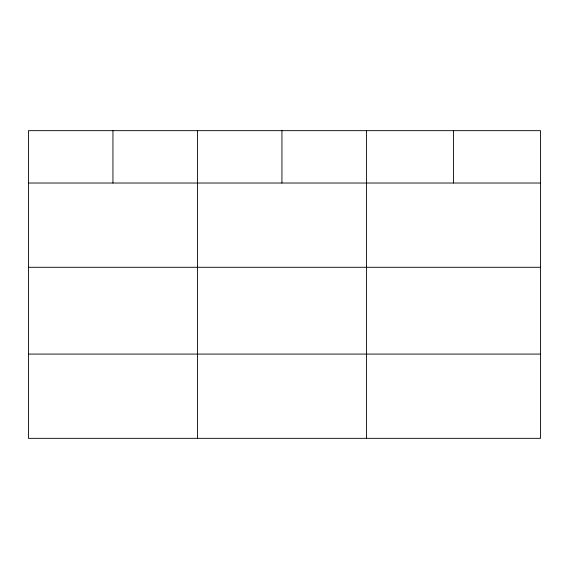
<?xml version="1.0" encoding="UTF-8"?>
<svg xmlns="http://www.w3.org/2000/svg" width="569" height="569" viewBox="0 0 569 569"><rect width="100%" height="100%" fill="white"/><g stroke="black" fill="none" stroke-linecap="round" stroke-linejoin="round"><path stroke-width="0.85" d="M540.55 267.281L540.55 130.664L28.45 130.664L28.45 438.336L540.55 438.336L540.55 267.281L28.45 267.281M28.45 183.026L540.55 183.026M28.45 354.082L540.55 354.082M453.493 130.664L453.493 183.026M366.436 130.664L366.436 438.336M281.94 130.664L281.94 183.026M197.443 130.664L197.443 438.336M112.947 130.664L112.947 183.026"/></g></svg>
